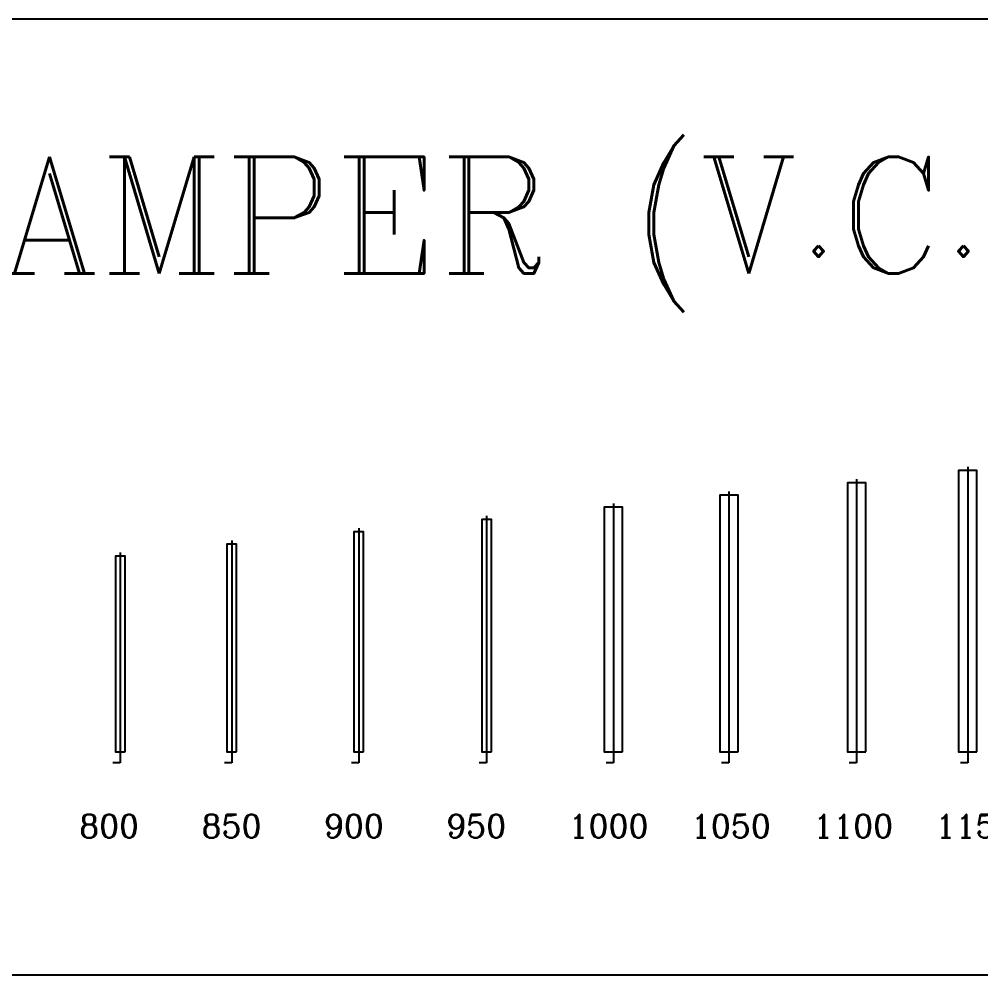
# Model space of a CAD drawing. Extents: x 462150 to 593348, y 35809 to 85242.
# Drawn here: x 489954 to 493884, y 66699 to 70606 of the extents above; entities that cross this region are included whole.
import ezdxf

# ---------------------------------------------------------------- set-up
doc = ezdxf.new("R2010")
doc.units = 0
doc.header["$LTSCALE"] = 500
doc.header["$MEASUREMENT"] = 0
for name, color, linetype in [('AC-VAV', 1, 'Continuous'), ('AC-VCD', 2, 'Continuous'), ('PL-W-TEXT', 7, 'Continuous')]:
    doc.layers.add(name, color=color, linetype=linetype)
doc.styles.add('FF-LOOP', font='romanc.shx', dxfattribs={"height": 2})

# ---------------------------------------------------------------- blocks, each defined once
blk = doc.blocks.new('VCD800')
at = {"layer": 'AC-VCD'}
for p, q in [((-815, 2.91038e-11), (45, 0)), ((45, 0), (45, -30.00000000002911))]:
    blk.add_line(p, q, dxfattribs=at)
blk.add_lwpolyline([(0, 20), (-800, 20), (-800.0000000000583, -20), (0, -20), (0, 20)], dxfattribs=at)
blk = doc.blocks.new('VCD850')
at = {"layer": 'AC-VCD'}
for p, q in [((-865, 2.91038e-11), (45, 0)), ((45, 0), (45, -30.00000000002911))]:
    blk.add_line(p, q, dxfattribs=at)
blk.add_lwpolyline([(0, 20), (-850, 20), (-850.0000000000583, -20), (0, -20), (0, 20)], dxfattribs=at)
blk = doc.blocks.new('VCD900')
at = {"layer": 'AC-VCD'}
for p, q in [((-915, 2.91038e-11), (45, 0)), ((45, 0), (45, -30.00000000002911))]:
    blk.add_line(p, q, dxfattribs=at)
blk.add_lwpolyline([(0, 20), (-900, 20), (-900.0000000000583, -20), (0, -20), (0, 20)], dxfattribs=at)
blk = doc.blocks.new('VCD950')
at = {"layer": 'AC-VCD'}
for p, q in [((-965, 2.91038e-11), (45, 0)), ((45, 0), (45, -30.00000000002911))]:
    blk.add_line(p, q, dxfattribs=at)
blk.add_lwpolyline([(0, 20), (-950, 20), (-950.0000000000583, -20), (0, -20), (0, 20)], dxfattribs=at)
blk = doc.blocks.new('VCD1000')
at = {"layer": 'AC-VCD'}
for p, q in [((-1015, 2.91038e-11), (45, 0)), ((45, 0), (45, -30.00000000002911))]:
    blk.add_line(p, q, dxfattribs=at)
blk.add_lwpolyline([(0, 37.5), (-1000, 37.5), (-1000.000000000058, -37.5), (0, -37.5), (0, 37.5)], dxfattribs=at)
blk = doc.blocks.new('VCD1050')
at = {"layer": 'AC-VCD'}
for p, q in [((-1065, 2.91038e-11), (45, 0)), ((45, 0), (45, -30.00000000002911))]:
    blk.add_line(p, q, dxfattribs=at)
blk.add_lwpolyline([(0, 37.5), (-1050, 37.5), (-1050.000000000058, -37.5), (0, -37.5), (0, 37.5)], dxfattribs=at)
blk = doc.blocks.new('VCD1100')
at = {"layer": 'AC-VCD'}
for p, q in [((-1115, 2.91038e-11), (45, 0)), ((45, 0), (45, -30.00000000002911))]:
    blk.add_line(p, q, dxfattribs=at)
blk.add_lwpolyline([(0, 37.5), (-1100, 37.5), (-1100.000000000058, -37.5), (0, -37.5), (0, 37.5)], dxfattribs=at)
blk = doc.blocks.new('VCD1150')
at = {"layer": 'AC-VCD'}
for p, q in [((-1165, 2.81943e-11), (45, -9.095e-13)), ((45, -9.095e-13), (45, -30.00000000003002))]:
    blk.add_line(p, q, dxfattribs=at)
blk.add_lwpolyline([(0, 37.49999999999909), (-1150, 37.49999999999909), (-1150.000000000058, -37.50000000000091), (0, -37.50000000000091), (0, 37.49999999999909)], dxfattribs=at)

msp = doc.modelspace()

# ---------------------------------------------------------------- linework, layer by layer
msp.add_lwpolyline([(482908.2861914238, 66699.13537144758), (497912.9203366869, 66699.13537144758), (497912.9203366869, 70605.9810613442), (482908.2861914238, 70605.9810613442)], close=True)

# ---------------------------------------------------------------- block references
at = {"layer": 'AC-VAV', "rotation": 270}
for name, p in [('VCD1150', (493830.3004785564, 67610.32288504126)), ('VCD1100', (493376.0888464305, 67610.32288504126)), ('VCD1050', (492854.5300549523, 67610.32288504126)), ('VCD1000', (492382.5994134493, 67610.32288504126)), ('VCD950', (491864.1406854673, 67610.32288504126)), ('VCD900', (491341.6758110354, 67610.32288504126)), ('VCD850', (490822.55714456, 67610.32288504126)), ('VCD800', (490367.2436767993, 67610.32288504126))]:
    msp.add_blockref(name, p, dxfattribs=at)

# ---------------------------------------------------------------- texts
at = {"layer": 'PL-W-TEXT', "style": 'FF-LOOP'}
for s, height, p in [('VOLUME CONTROL DAMPER (V.C.D)', 476.2800000000001, (483117.1722403669, 69566.49720099443, 0.0038918246800456)), ('800', 95.25600000000004, (490198.6715172203, 67259.50809203036)), ('850', 95.25600000000004, (490698.6715172203, 67259.50809203036)), ('900', 95.25600000000004, (491198.6715172203, 67259.50809203036)), ('950', 95.25600000000004, (491698.6715172203, 67259.50809203036)), ('1000', 95.25600000000004, (492198.6715172203, 67259.50809203036)), ('1050', 95.25600000000004, (492698.6715172203, 67259.50809203036)), ('1100', 95.25600000000004, (493198.6715172203, 67259.50809203036)), ('1150', 95.25600000000004, (493698.6715172203, 67259.50809203036))]:
    msp.add_text(s, height=height, dxfattribs=at).set_placement(p)

doc.saveas('drawing.dxf')
